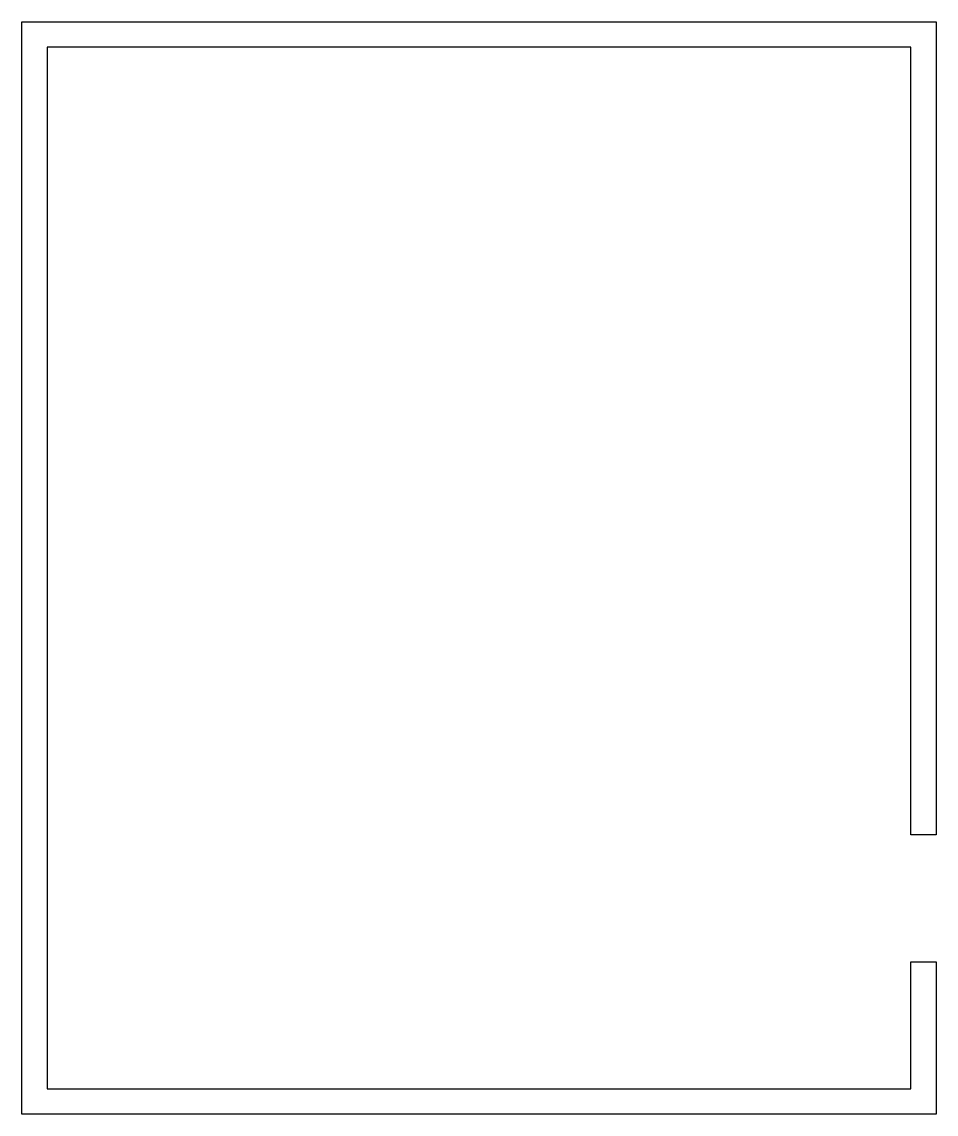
# Model space of a CAD drawing. Header units: millimetres. Extents: x -251 to 18146, y -2102 to 18037.
# Drawn here: x 14546 to 18146, y 13737 to 18037 of the extents above; entities outside this region: 1.
import ezdxf

# ---------------------------------------------------------------- set-up
doc = ezdxf.new("R2010")
doc.units = ezdxf.units.MM
picture_1 = doc.add_image_def('image1.jpg', size_in_pixel=(1440, 1080))

msp = doc.modelspace()

# ---------------------------------------------------------------- linework, layer by layer
for p, q in [((14546.2, 13736.9), (14546.2, 18036.9)), ((14546.2, 18036.9), (18046.2, 18036.9)), ((18046.2, 18036.9), (18146.2, 18036.9)), ((18146.2, 18036.9), (18146.2, 14836.9)), ((18046.2, 17936.9), (14646.2, 17936.9)), ((14646.2, 17936.9), (14646.2, 13836.9)), ((18046.2, 14836.9), (18046.2, 17936.9)), ((18146.2, 14836.9), (18046.2, 14836.9)), ((18046.2, 13836.9), (18046.2, 14336.9)), ((18046.2, 14336.9), (18146.2, 14336.9)), ((18146.2, 14336.9), (18146.2, 13736.9)), ((14646.2, 13836.9), (18046.2, 13836.9)), ((18146.2, 13736.9), (14546.2, 13736.9))]:
    msp.add_line(p, q)

# ---------------------------------------------------------------- pictures from other files: only their frames are drawn
image = msp.add_image(picture_1, insert=(-251, 2626), size_in_units=(4728, 3546), rotation=-90)
image.dxf.flags = 7

doc.saveas('drawing.dxf')
